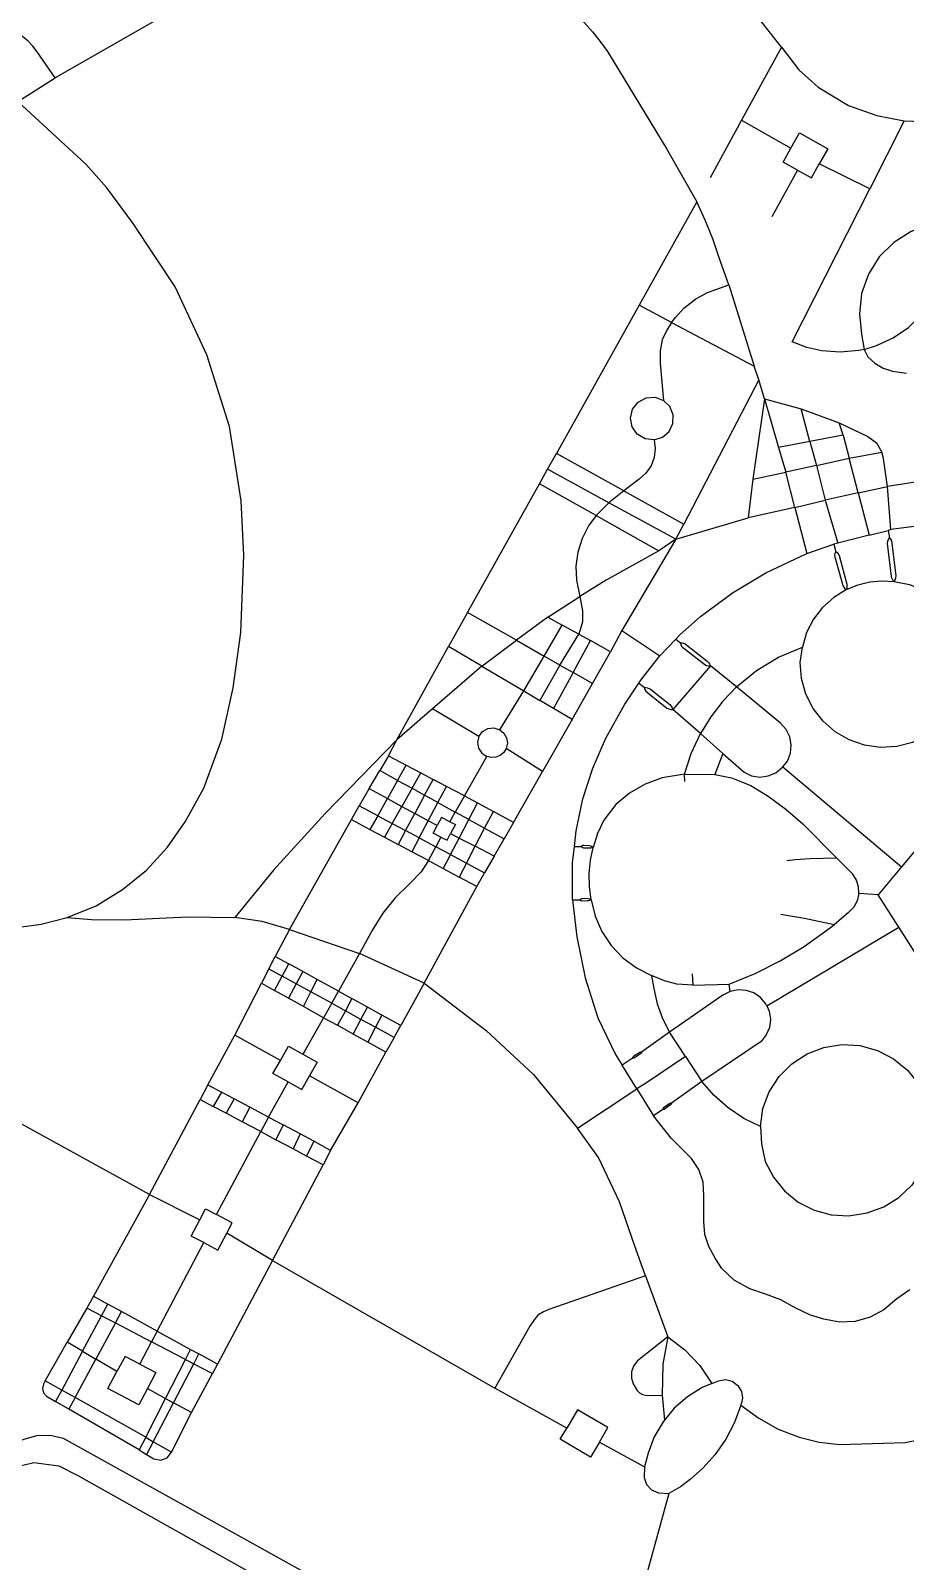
# Model space of a CAD drawing. Header units: metres. Extents: x 327752 to 330302, y 2791504 to 2794271.
# Drawn here: x 328525.9 to 328740.8, y 2791817.9 to 2792193.8 of the extents above; entities that cross this region are included whole.
import ezdxf

# ---------------------------------------------------------------- set-up
doc = ezdxf.new("R2010")
doc.units = ezdxf.units.M

msp = doc.modelspace()

# ---------------------------------------------------------------- linework, layer by layer
for p, q in [((328580.89, 2792210.19), (328531.91, 2792182.14)), ((328710.38, 2792189.68), (328700.53, 2792171.74)), ((328522.73, 2792176.37), (328531.91, 2792182.14)), ((328700.53, 2792171.74), (328692.82, 2792157.65)), ((328700.53, 2792171.74), (328712.66, 2792164.89)), ((328740.5, 2792171.59), (328732.03, 2792154.91)), ((328740.5, 2792171.59), (328749.71, 2792171.23)), ((328714.32, 2792159.5), (328707.97, 2792148.03)), ((328732.03, 2792154.91), (328719.63, 2792161.02)), ((328689.58, 2792151.74), (328675.39, 2792126.36)), ((328697.39, 2792131.33), (328703.66, 2792111.4)), ((328675.39, 2792126.36), (328655.07, 2792089.96)), ((328683.35, 2792122.1), (328675.39, 2792126.36)), ((328683.35, 2792122.1), (328703.66, 2792111.4)), ((328704.78, 2792108.03), (328703.66, 2792111.4)), ((328704.78, 2792108.03), (328686.35, 2792072.6)), ((328706.16, 2792103.35), (328704.78, 2792108.03)), ((328706.16, 2792103.35), (328703.32, 2792083.62)), ((328706.16, 2792103.35), (328709.63, 2792091.4)), ((328706.16, 2792103.35), (328715.16, 2792100.92)), ((328717.29, 2792092.85), (328715.16, 2792100.92)), ((328715.16, 2792100.92), (328724.53, 2792097.46)), ((328725.55, 2792094.43), (328724.53, 2792097.46)), ((328717.29, 2792092.85), (328709.63, 2792091.4)), ((328709.63, 2792091.4), (328711.39, 2792085.37)), ((328725.55, 2792094.43), (328717.29, 2792092.85)), ((328717.29, 2792092.85), (328718.92, 2792087)), ((328725.55, 2792094.43), (328727.02, 2792088.75)), ((328652.89, 2792086.05), (328655.07, 2792089.96)), ((328671.62, 2792080.78), (328655.07, 2792089.96)), ((328718.92, 2792087), (328727.02, 2792088.75)), ((328727.02, 2792088.75), (328735.02, 2792090.29)), ((328729.21, 2792080.29), (328727.02, 2792088.75)), ((328650.88, 2792082.45), (328652.89, 2792086.05)), ((328667.95, 2792077.84), (328652.89, 2792086.05)), ((328703.32, 2792083.62), (328711.39, 2792085.37)), ((328718.92, 2792087), (328711.39, 2792085.37)), ((328713.66, 2792076.63), (328711.39, 2792085.37)), ((328718.92, 2792087), (328721.08, 2792078.48)), ((328633.25, 2792050.9), (328650.88, 2792082.45)), ((328664.82, 2792074.66), (328650.88, 2792082.45)), ((328671.62, 2792080.78), (328667.95, 2792077.84)), ((328671.62, 2792080.78), (328686.35, 2792072.6)), ((328703.32, 2792083.62), (328702.18, 2792074.14)), ((328729.21, 2792080.29), (328721.08, 2792078.48)), ((328729.21, 2792080.29), (328736.4, 2792081.8)), ((328729.21, 2792080.29), (328731.91, 2792069.88)), ((328744.8, 2792083.12), (328736.4, 2792081.8)), ((328737.26, 2792071.22), (328736.4, 2792081.8)), ((328664.82, 2792074.66), (328667.95, 2792077.84)), ((328684.43, 2792068.87), (328667.95, 2792077.84)), ((328713.66, 2792076.63), (328702.18, 2792074.14)), ((328713.66, 2792076.63), (328721.08, 2792078.48)), ((328713.66, 2792076.63), (328716.57, 2792065.4)), ((328721.08, 2792078.48), (328724.17, 2792067.93)), ((328664.82, 2792074.66), (328680.21, 2792066.06)), ((328684.43, 2792068.87), (328702.18, 2792074.14)), ((328684.43, 2792068.87), (328686.35, 2792072.6)), ((328684.43, 2792068.87), (328671.17, 2792046.46)), ((328684.43, 2792068.87), (328680.21, 2792066.06)), ((328731.91, 2792069.88), (328724.17, 2792067.93)), ((328731.91, 2792069.88), (328736.6, 2792071.05)), ((328737.26, 2792071.22), (328736.6, 2792071.05)), ((328736.6, 2792071.05), (328736.9, 2792069.18)), ((328716.57, 2792065.4), (328723.25, 2792067.62)), ((328724.17, 2792067.93), (328723.25, 2792067.62)), ((328723.25, 2792067.62), (328723.72, 2792065.78)), ((328652.94, 2792049.74), (328660.79, 2792054.77)), ((328633.25, 2792050.9), (328628.56, 2792042.52)), ((328645.26, 2792044.06), (328633.25, 2792050.9)), ((328652.94, 2792049.74), (328645.26, 2792044.06)), ((328652.03, 2792040.16), (328656.47, 2792047.73)), ((328652.94, 2792049.74), (328656.47, 2792047.73)), ((328660.54, 2792045.54), (328656.47, 2792047.73)), ((328671.17, 2792046.46), (328668.32, 2792041.24)), ((328671.17, 2792046.46), (328680.46, 2792040.21)), ((328615.82, 2792019.6), (328628.56, 2792042.52)), ((328636.74, 2792037.67), (328628.56, 2792042.52)), ((328636.74, 2792037.67), (328645.26, 2792044.06)), ((328645.26, 2792044.06), (328652.03, 2792040.16)), ((328655.89, 2792037.93), (328660.54, 2792045.54)), ((328659.15, 2792036.18), (328663.44, 2792044)), ((328660.54, 2792045.54), (328663.44, 2792044)), ((328668.32, 2792041.24), (328663.44, 2792044)), ((328680.46, 2792040.21), (328684.42, 2792044.34)), ((328684.42, 2792044.34), (328685.51, 2792043.44)), ((328647.03, 2792031.62), (328652.03, 2792040.16)), ((328655.89, 2792037.93), (328652.03, 2792040.16)), ((328663.95, 2792033.45), (328668.32, 2792041.24)), ((328636.74, 2792037.67), (328624.62, 2792027.2)), ((328636.74, 2792037.67), (328647.03, 2792031.62)), ((328655.89, 2792037.93), (328650.97, 2792029.26)), ((328659.15, 2792036.18), (328654.32, 2792027.34)), ((328655.89, 2792037.93), (328659.15, 2792036.18)), ((328663.95, 2792033.45), (328659.15, 2792036.18)), ((328692.91, 2792037.8), (328683.63, 2792027.05)), ((328699.27, 2792032.64), (328692.91, 2792037.8)), ((328641.14, 2792022.09), (328647.03, 2792031.62)), ((328647.03, 2792031.62), (328650.97, 2792029.26)), ((328658.9, 2792024.57), (328663.95, 2792033.45)), ((328675.31, 2792033.51), (328676.6, 2792032.53)), ((328654.32, 2792027.34), (328650.97, 2792029.26)), ((328624.62, 2792027.2), (328615.82, 2792019.6)), ((328636, 2792020.44), (328624.62, 2792027.2)), ((328658.9, 2792024.57), (328651.65, 2792011.84)), ((328658.9, 2792024.57), (328654.32, 2792027.34)), ((328690.44, 2792021.16), (328683.63, 2792027.05)), ((328690.44, 2792021.16), (328695.95, 2792016.23)), ((328613.81, 2792015.67), (328615.82, 2792019.6)), ((328651.65, 2792011.84), (328642.72, 2792017.48)), ((328695.95, 2792016.23), (328693.96, 2792011.11)), ((328613.81, 2792015.67), (328611.67, 2792012.08)), ((328613.81, 2792015.67), (328618.12, 2792013.37)), ((328616.04, 2792009.66), (328618.12, 2792013.37)), ((328618.12, 2792013.37), (328621.73, 2792011.51)), ((328632.48, 2792005.82), (328637.98, 2792015.51)), ((328710.72, 2792012.97), (328739.85, 2791988.43)), ((328609.09, 2792007.63), (328611.67, 2792012.08)), ((328616.04, 2792009.66), (328611.67, 2792012.08)), ((328616.04, 2792009.66), (328613.55, 2792005.21)), ((328616.04, 2792009.66), (328619.59, 2792007.71)), ((328619.59, 2792007.71), (328621.73, 2792011.51)), ((328621.73, 2792011.51), (328624.79, 2792009.9)), ((328622.68, 2792006), (328624.79, 2792009.9)), ((328628.06, 2792008.18), (328624.79, 2792009.9)), ((328644.52, 2791999.34), (328651.65, 2792011.84)), ((328686.59, 2792009.35), (328686.52, 2792011.17)), ((328686.52, 2792011.17), (328693.96, 2792011.11)), ((328609.09, 2792007.63), (328606.64, 2792003.4)), ((328609.09, 2792007.63), (328613.55, 2792005.21)), ((328611.16, 2792000.97), (328613.55, 2792005.21)), ((328613.55, 2792005.21), (328617.1, 2792003.27)), ((328619.59, 2792007.71), (328617.1, 2792003.27)), ((328619.59, 2792007.71), (328622.68, 2792006)), ((328622.68, 2792006), (328620.28, 2792001.53)), ((328625.96, 2792004.21), (328622.68, 2792006)), ((328625.96, 2792004.21), (328628.06, 2792008.18)), ((328632.48, 2792005.82), (328628.06, 2792008.18)), ((328632.48, 2792005.82), (328630.22, 2792001.85)), ((328632.48, 2792005.82), (328635.68, 2792004.12)), ((328604.68, 2792000.02), (328606.64, 2792003.4)), ((328611.16, 2792000.97), (328606.64, 2792003.4)), ((328614.74, 2791999.06), (328617.1, 2792003.27)), ((328617.1, 2792003.27), (328620.28, 2792001.53)), ((328618.01, 2791997.32), (328620.28, 2792001.53)), ((328623.59, 2791999.74), (328620.28, 2792001.53)), ((328623.59, 2791999.74), (328625.96, 2792004.21)), ((328625.96, 2792004.21), (328630.22, 2792001.85)), ((328628.88, 2791999.49), (328630.22, 2792001.85)), ((328633.54, 2792000.02), (328630.22, 2792001.85)), ((328633.54, 2792000.02), (328635.68, 2792004.12)), ((328635.68, 2792004.12), (328639.57, 2792002.02)), ((328637.41, 2791997.89), (328639.57, 2792002.02)), ((328644.52, 2791999.34), (328639.57, 2792002.02)), ((328589.52, 2791973.05), (328604.68, 2792000.02)), ((328604.68, 2792000.02), (328609.25, 2791997.55)), ((328611.16, 2792000.97), (328609.25, 2791997.55)), ((328609.25, 2791997.55), (328612.86, 2791995.73)), ((328611.16, 2792000.97), (328614.74, 2791999.06)), ((328614.74, 2791999.06), (328612.86, 2791995.73)), ((328614.74, 2791999.06), (328618.01, 2791997.32)), ((328621.36, 2791995.52), (328623.59, 2791999.74)), ((328625.78, 2791998.59), (328623.59, 2791999.74)), ((328631.18, 2791995.5), (328633.54, 2792000.02)), ((328633.54, 2792000.02), (328637.41, 2791997.89)), ((328635.1, 2791993.46), (328637.41, 2791997.89)), ((328637.41, 2791997.89), (328642.19, 2791995.26)), ((328644.52, 2791999.34), (328642.19, 2791995.26)), ((328612.86, 2791995.73), (328616.18, 2791993.92)), ((328618.01, 2791997.32), (328616.18, 2791993.92)), ((328619.57, 2791992.13), (328616.18, 2791993.92)), ((328621.36, 2791995.52), (328618.01, 2791997.32)), ((328621.36, 2791995.52), (328619.57, 2791992.13)), ((328621.36, 2791995.52), (328625.43, 2791993.35)), ((328626.69, 2791995.72), (328625.43, 2791993.35)), ((328629.04, 2791991.41), (328631.18, 2791995.5)), ((328629.07, 2791996.6), (328631.18, 2791995.5)), ((328631.18, 2791995.5), (328635.1, 2791993.46)), ((328639.77, 2791991.03), (328642.19, 2791995.26)), ((328623.66, 2791990.01), (328619.57, 2791992.13)), ((328623.66, 2791990.01), (328625.43, 2791993.35)), ((328623.66, 2791990.01), (328627.27, 2791988.03)), ((328629.04, 2791991.41), (328625.43, 2791993.35)), ((328629.04, 2791991.41), (328627.27, 2791988.03)), ((328629.04, 2791991.41), (328632.94, 2791989.32)), ((328632.94, 2791989.32), (328635.1, 2791993.46)), ((328639.77, 2791991.03), (328635.1, 2791993.46)), ((328639.77, 2791991.03), (328637.43, 2791986.92)), ((328659.49, 2791993.42), (328661.11, 2791993.39)), ((328627.27, 2791988.03), (328631.17, 2791985.91)), ((328632.94, 2791989.32), (328631.17, 2791985.91)), ((328632.94, 2791989.32), (328637.43, 2791986.92)), ((328635.5, 2791983.56), (328637.43, 2791986.92)), ((328739.85, 2791988.43), (328734.13, 2791981.52)), ((328622.58, 2791959.87), (328635.5, 2791983.56)), ((328635.5, 2791983.56), (328631.17, 2791985.91)), ((328659.02, 2791980.32), (328660.82, 2791980.31)), ((328734.13, 2791981.52), (328729.37, 2791981.84)), ((328739.19, 2791973.6), (328734.13, 2791981.52)), ((328589.52, 2791973.05), (328586, 2791966.4)), ((328589.52, 2791973.05), (328606.68, 2791967.15)), ((328706.73, 2791954.27), (328739.19, 2791973.6)), ((328584.44, 2791963.4), (328586, 2791966.4)), ((328586, 2791966.4), (328589.32, 2791964.58)), ((328587.72, 2791961.6), (328589.32, 2791964.58)), ((328592.74, 2791962.7), (328589.32, 2791964.58)), ((328606.68, 2791967.15), (328601.51, 2791957.89)), ((328622.58, 2791959.87), (328606.68, 2791967.15)), ((328576.05, 2791947.1), (328582.58, 2791959.82)), ((328584.44, 2791963.4), (328582.58, 2791959.82)), ((328582.58, 2791959.82), (328585.81, 2791958.03)), ((328584.44, 2791963.4), (328587.72, 2791961.6)), ((328585.81, 2791958.03), (328587.72, 2791961.6)), ((328591.14, 2791959.71), (328587.72, 2791961.6)), ((328592.74, 2791962.7), (328591.14, 2791959.71)), ((328596.3, 2791960.75), (328592.74, 2791962.7)), ((328594.77, 2791957.73), (328596.3, 2791960.75)), ((328601.51, 2791957.89), (328596.3, 2791960.75)), ((328622.58, 2791959.87), (328616.82, 2791949.47)), ((328688.41, 2791962.13), (328688.54, 2791959.4)), ((328589.24, 2791956.15), (328585.81, 2791958.03)), ((328591.14, 2791959.71), (328589.24, 2791956.15)), ((328592.93, 2791954.1), (328589.24, 2791956.15)), ((328594.77, 2791957.73), (328591.14, 2791959.71)), ((328592.93, 2791954.1), (328594.77, 2791957.73)), ((328599.89, 2791954.92), (328594.77, 2791957.73)), ((328599.89, 2791954.92), (328601.51, 2791957.89)), ((328601.51, 2791957.89), (328604.84, 2791956.06)), ((328604.84, 2791956.06), (328603.21, 2791953.09)), ((328608.64, 2791953.97), (328604.84, 2791956.06)), ((328688.54, 2791959.4), (328697.53, 2791959.61)), ((328697.72, 2791957.8), (328697.53, 2791959.61)), ((328597.87, 2791951.37), (328592.93, 2791954.1)), ((328599.89, 2791954.92), (328597.87, 2791951.37)), ((328599.89, 2791954.92), (328603.21, 2791953.09)), ((328603.21, 2791953.09), (328601.24, 2791949.51)), ((328607.05, 2791950.97), (328603.21, 2791953.09)), ((328607.05, 2791950.97), (328608.64, 2791953.97)), ((328612.18, 2791952.03), (328608.64, 2791953.97)), ((328597.87, 2791951.37), (328601.24, 2791949.51)), ((328605.12, 2791947.35), (328601.24, 2791949.51)), ((328605.12, 2791947.35), (328607.05, 2791950.97)), ((328610.62, 2791949.02), (328607.05, 2791950.97)), ((328610.62, 2791949.02), (328608.72, 2791945.37)), ((328612.18, 2791952.03), (328610.62, 2791949.02)), ((328615.17, 2791946.52), (328610.62, 2791949.02)), ((328616.82, 2791949.47), (328612.18, 2791952.03)), ((328615.17, 2791946.52), (328616.82, 2791949.47)), ((328569.43, 2791934.89), (328576.05, 2791947.1)), ((328587.24, 2791940.9), (328576.05, 2791947.1)), ((328608.72, 2791945.37), (328605.12, 2791947.35)), ((328613.19, 2791942.9), (328608.72, 2791945.37)), ((328615.17, 2791946.52), (328613.19, 2791942.9)), ((328682.86, 2791947.79), (328675.95, 2791942.91)), ((328686.77, 2791941.86), (328682.86, 2791947.79)), ((328606.39, 2791930.47), (328613.19, 2791942.9)), ((328673.71, 2791941.39), (328671.2, 2791939.75)), ((328686.77, 2791941.86), (328690.82, 2791935.73)), ((328555.06, 2791907.96), (328496.46, 2791940.21)), ((328674.81, 2791933.93), (328671.2, 2791939.75)), ((328569.43, 2791934.89), (328567.56, 2791931.29)), ((328569.43, 2791934.89), (328572.76, 2791933.12)), ((328584.32, 2791926.98), (328589.17, 2791935.63)), ((328606.39, 2791930.47), (328594.38, 2791937.13)), ((328660.25, 2791924.28), (328674.81, 2791933.93)), ((328674.81, 2791933.93), (328678.95, 2791927.26)), ((328690.82, 2791935.73), (328683.36, 2791930.39)), ((328555.06, 2791907.96), (328567.56, 2791931.29)), ((328567.56, 2791931.29), (328570.75, 2791929.6)), ((328572.76, 2791933.12), (328570.75, 2791929.6)), ((328575.91, 2791931.43), (328572.76, 2791933.12)), ((328575.91, 2791931.43), (328573.94, 2791927.89)), ((328579.71, 2791929.42), (328575.91, 2791931.43)), ((328599.6, 2791918.78), (328606.39, 2791930.47)), ((328573.94, 2791927.89), (328570.75, 2791929.6)), ((328577.84, 2791925.82), (328573.94, 2791927.89)), ((328579.71, 2791929.42), (328577.84, 2791925.82)), ((328584.32, 2791926.98), (328579.71, 2791929.42)), ((328584.32, 2791926.98), (328582.42, 2791923.41)), ((328584.32, 2791926.98), (328587.91, 2791925.05)), ((328681.22, 2791928.84), (328678.95, 2791927.26)), ((328571.57, 2791903.01), (328582.42, 2791923.41)), ((328582.42, 2791923.41), (328577.84, 2791925.82)), ((328582.42, 2791923.41), (328586.12, 2791921.41)), ((328587.91, 2791925.05), (328586.12, 2791921.41)), ((328592.1, 2791922.82), (328587.91, 2791925.05)), ((328592.1, 2791922.82), (328590.37, 2791919.17)), ((328595.45, 2791921.03), (328592.1, 2791922.82)), ((328590.37, 2791919.17), (328586.12, 2791921.41)), ((328593.66, 2791917.41), (328590.37, 2791919.17)), ((328595.45, 2791921.03), (328593.66, 2791917.41)), ((328599.6, 2791918.78), (328595.45, 2791921.03)), ((328599.6, 2791918.78), (328597.72, 2791915.23)), ((328585.29, 2791891.75), (328597.72, 2791915.23)), ((328597.72, 2791915.23), (328593.66, 2791917.41)), ((328555.06, 2791907.96), (328541.32, 2791882.97)), ((328555.06, 2791907.96), (328567.43, 2791901.71)), ((328556.97, 2791874.41), (328568.41, 2791896.13)), ((328585.29, 2791891.75), (328574.11, 2791898.48)), ((328585.29, 2791891.75), (328571.76, 2791866.29)), ((328585.29, 2791891.75), (328639.92, 2791860.38)), ((328676.95, 2791887.96), (328682.4, 2791873.01)), ((328541.32, 2791882.97), (328539.68, 2791880.05)), ((328541.32, 2791882.97), (328544.87, 2791881.01)), ((328543.34, 2791878.15), (328544.87, 2791881.01)), ((328548.22, 2791879.19), (328544.87, 2791881.01)), ((328539.68, 2791880.05), (328534.88, 2791871.66)), ((328538.65, 2791869.45), (328543.34, 2791878.15)), ((328543.34, 2791878.15), (328539.68, 2791880.05)), ((328543.34, 2791878.15), (328546.71, 2791876.41)), ((328546.71, 2791876.41), (328548.22, 2791879.19)), ((328556.97, 2791874.41), (328548.22, 2791879.19)), ((328546.71, 2791876.41), (328541.92, 2791867.54)), ((328546.71, 2791876.41), (328555.59, 2791871.78)), ((328556.97, 2791874.41), (328555.59, 2791871.78)), ((328556.97, 2791874.41), (328565.2, 2791869.89)), ((328529.47, 2791862.23), (328534.88, 2791871.66)), ((328538.65, 2791869.45), (328534.88, 2791871.66)), ((328552.71, 2791866.31), (328555.59, 2791871.78)), ((328563.95, 2791867.45), (328555.59, 2791871.78)), ((328563.95, 2791867.45), (328565.2, 2791869.89)), ((328565.2, 2791869.89), (328567.2, 2791868.8)), ((328538.65, 2791869.45), (328533.54, 2791859.93)), ((328536.82, 2791858.09), (328541.92, 2791867.54)), ((328538.65, 2791869.45), (328541.92, 2791867.54)), ((328547.09, 2791864.45), (328541.92, 2791867.54)), ((328559.04, 2791857.88), (328563.95, 2791867.45)), ((328560.98, 2791856.82), (328565.96, 2791866.4)), ((328563.95, 2791867.45), (328565.96, 2791866.4)), ((328565.96, 2791866.4), (328567.2, 2791868.8)), ((328565.96, 2791866.4), (328570.56, 2791864.02)), ((328571.76, 2791866.29), (328567.2, 2791868.8)), ((328571.76, 2791866.29), (328570.56, 2791864.02)), ((328533.54, 2791859.93), (328529.47, 2791862.23)), ((328565.44, 2791854.39), (328570.56, 2791864.02)), ((328533.54, 2791859.93), (328532.04, 2791857.13)), ((328536.82, 2791858.09), (328533.54, 2791859.93)), ((328554.57, 2791860.32), (328559.04, 2791857.88)), ((328657.59, 2791850.6), (328639.92, 2791860.38)), ((328681.01, 2791858.64), (328681.61, 2791852.55)), ((328535.27, 2791855.24), (328532.04, 2791857.13)), ((328536.82, 2791858.09), (328535.27, 2791855.24)), ((328552.58, 2791845.28), (328535.27, 2791855.24)), ((328554.17, 2791848.38), (328536.82, 2791858.09)), ((328554.17, 2791848.38), (328559.04, 2791857.88)), ((328556.01, 2791847.23), (328560.98, 2791856.82)), ((328559.04, 2791857.88), (328560.98, 2791856.82)), ((328565.44, 2791854.39), (328560.98, 2791856.82)), ((328560.53, 2791844.68), (328565.44, 2791854.39)), ((328554.17, 2791848.38), (328552.58, 2791845.28)), ((328554.17, 2791848.38), (328556.01, 2791847.23)), ((328556.01, 2791847.23), (328554.39, 2791844.1)), ((328560.53, 2791844.68), (328556.01, 2791847.23)), ((328665.61, 2791847.17), (328676.69, 2791841.06)), ((328552.58, 2791845.28), (328554.39, 2791844.1))]:
    msp.add_line(p, q)
for points in [[(328710.38, 2792189.68), (328704.02, 2792197.76), (328697.03, 2792205.49), (328688.56, 2792211.42), (328678.97, 2792215.24), (328675.86, 2792216), (328672.45, 2792216.83), (328665.83, 2792217.89), (328659.15, 2792218.42), (328654.83, 2792218.63), (328650.58, 2792219.41), (328646.47, 2792220.73), (328637.2, 2792223.83)], [(328531.91, 2792182.14), (328527.5, 2792188.59), (328526.45, 2792189.96), (328525.25, 2792191.2), (328523.9, 2792192.29), (328522.27, 2792193.37), (328520.81, 2792194.66), (328519.53, 2792196.14), (328511.59, 2792207.43), (328510.33, 2792209.02), (328508.31, 2792210.32), (328505.98, 2792210.95), (328503.78, 2792211.01)], [(328659.65, 2792197.86), (328661.87, 2792195.75), (328663.92, 2792193.51), (328665.84, 2792191.13), (328667.58, 2792188.64), (328682.19, 2792164.65), (328689.58, 2792151.74)], [(328710.38, 2792189.68), (328714.61, 2792184.15), (328719.36, 2792179.85), (328726.79, 2792175.37), (328733.75, 2792172.91), (328740.5, 2792171.59)], [(328534.89, 2791976.01), (328541.96, 2791978.83), (328548.45, 2791982.82), (328554.35, 2791987.63), (328559.51, 2791993.22), (328563.83, 2791999.47), (328568.44, 2792007.75), (328572.84, 2792019.81), (328575.67, 2792032.34), (328577.54, 2792045.95), (328578.29, 2792064.98), (328577.59, 2792078.32), (328574.75, 2792096.52), (328569.21, 2792114.13), (328561.36, 2792130.86), (328551.07, 2792146.41), (328544.63, 2792155.17), (328539.49, 2792160.96), (328534.32, 2792165.75), (328522.73, 2792176.37)], [(328712.66, 2792164.89), (328714.76, 2792168.63), (328721.74, 2792164.77), (328719.63, 2792161.02)], [(328714.32, 2792159.5), (328710.74, 2792161.47), (328712.66, 2792164.89)], [(328714.32, 2792159.5), (328717.72, 2792157.6), (328719.63, 2792161.02)], [(328697.39, 2792131.33), (328695.04, 2792137.96), (328693.45, 2792142.64), (328691.62, 2792147.24), (328689.58, 2792151.74)], [(328730.66, 2792115.46), (328729.32, 2792115.23), (328724.8, 2792114.79), (328720.27, 2792115.11), (328716.55, 2792115.97), (328712.97, 2792117.35), (328732.03, 2792154.91)], [(328750.05, 2792146.81), (328745.89, 2792145.82), (328742.2, 2792144.44), (328737.94, 2792141.75), (328734.39, 2792138.2), (328731.72, 2792133.94), (328730.05, 2792129.21), (328729.49, 2792124.22), (328730.05, 2792119.24), (328730.66, 2792115.46)], [(328683.35, 2792122.1), (328684.29, 2792123.32), (328686.38, 2792125.63), (328689.34, 2792127.89), (328692.18, 2792129.46), (328697.39, 2792131.33)], [(328683.35, 2792122.1), (328682.15, 2792120.21), (328681.03, 2792117.8), (328680.57, 2792115.11), (328680.58, 2792112.04), (328681.4, 2792102.95)], [(328730.66, 2792115.46), (328733.7, 2792116.43), (328737.82, 2792118.34), (328741.55, 2792120.9), (328745.3, 2792124.69)], [(328730.66, 2792115.46), (328731.55, 2792113.68), (328733.29, 2792112.07), (328735.34, 2792110.86), (328737.61, 2792110.13), (328741.1, 2792109.63)], [(328679.07, 2792093.27), (328676.85, 2792093.52), (328674.93, 2792094.65), (328673.65, 2792096.46), (328673.23, 2792098.64), (328673.75, 2792100.8), (328675.11, 2792102.56), (328677.08, 2792103.59), (328679.31, 2792103.73), (328681.4, 2792102.95)], [(328679.07, 2792093.27), (328681.13, 2792093.92), (328682.77, 2792095.34), (328683.69, 2792097.29), (328683.76, 2792099.44), (328682.95, 2792101.45), (328681.4, 2792102.95)], [(328724.53, 2792097.46), (328731.58, 2792094.09), (328733.67, 2792092.52), (328735.02, 2792090.29)], [(328679.07, 2792093.27), (328679.34, 2792091.17), (328679.08, 2792088.98), (328678.31, 2792086.91), (328677.05, 2792085.08), (328675.39, 2792083.62), (328671.62, 2792080.78)], [(328736.4, 2792081.8), (328735.41, 2792088.69), (328735.02, 2792090.29)], [(328664.82, 2792074.66), (328662.95, 2792072.17), (328661.38, 2792069.01), (328660.3, 2792065.72), (328659.84, 2792062.29), (328660.01, 2792058.84), (328660.79, 2792054.77)], [(328779.99, 2792069.39), (328772.74, 2792071.17), (328763.2, 2792072.6), (328753.77, 2792072.78), (328745.49, 2792072.32), (328737.26, 2792071.22)], [(328738.06, 2792058.52), (328737.74, 2792058.81), (328737.49, 2792059.28), (328737.37, 2792059.75), (328736.4, 2792067.83), (328736.46, 2792068.39), (328736.64, 2792068.82), (328736.9, 2792069.18)], [(328738.06, 2792058.52), (328738.3, 2792058.92), (328738.44, 2792059.38), (328738.49, 2792059.86), (328737.58, 2792067.92), (328737.43, 2792068.47), (328737.21, 2792068.86), (328736.9, 2792069.18)], [(328680.21, 2792066.06), (328667.26, 2792058.81), (328660.79, 2792054.77)], [(328684.42, 2792044.34), (328685.42, 2792045.38), (328690.49, 2792049.93), (328698.35, 2792055.69), (328706.53, 2792060.58), (328716.57, 2792065.4)], [(328726.31, 2792056.49), (328726.01, 2792056.71), (328725.73, 2792057.06), (328725.52, 2792057.46), (328723.58, 2792064.44), (328723.49, 2792064.99), (328723.55, 2792065.41), (328723.72, 2792065.78)], [(328726.31, 2792056.49), (328726.47, 2792056.84), (328726.52, 2792057.28), (328726.49, 2792057.72), (328724.58, 2792064.77), (328724.33, 2792065.26), (328724.06, 2792065.56), (328723.72, 2792065.78)], [(328726.31, 2792056.49), (328729.11, 2792057.64), (328732.04, 2792058.38), (328735.05, 2792058.67), (328738.06, 2792058.52)], [(328738.06, 2792058.52), (328741.78, 2792057.72), (328745.29, 2792056.25), (328748.47, 2792054.16), (328751.21, 2792051.52)], [(328660.79, 2792054.77), (328661.46, 2792051.26), (328661.47, 2792048.56), (328660.54, 2792045.54)], [(328726.31, 2792056.49), (328723.19, 2792054.57), (328720.47, 2792052.12), (328718.23, 2792049.23), (328716.53, 2792046), (328715.49, 2792042.37)], [(328751.21, 2792051.52), (328753.49, 2792048.29), (328755.11, 2792044.67), (328756, 2792040.81), (328756.13, 2792036.86), (328755.49, 2792032.95), (328754.1, 2792029.25), (328752.03, 2792025.86), (328749.35, 2792022.95), (328746.14, 2792020.61), (328742.54, 2792018.92), (328738.68, 2792017.95), (328734.71, 2792017.73), (328730.78, 2792018.28), (328727.01, 2792019.57), (328723.57, 2792021.55), (328720.57, 2792024.16), (328718.14, 2792027.29), (328716.35, 2792030.82), (328715.29, 2792034.64), (328714.98, 2792038.58), (328715.49, 2792042.37)], [(328685.51, 2792043.44), (328685.95, 2792043.45), (328686.39, 2792043.37), (328686.73, 2792043.21), (328692.11, 2792038.96), (328692.44, 2792038.63), (328692.71, 2792038.24), (328692.91, 2792037.8)], [(328685.51, 2792043.44), (328685.62, 2792043), (328685.81, 2792042.6), (328686, 2792042.35), (328691.49, 2792038.07), (328691.94, 2792037.9), (328692.42, 2792037.81), (328692.91, 2792037.8)], [(328675.31, 2792033.51), (328676.03, 2792034.59), (328680.46, 2792040.21)], [(328699.27, 2792032.64), (328704.2, 2792036.63), (328709.64, 2792039.9), (328715.49, 2792042.37)], [(328659.49, 2791993.42), (328659.92, 2791997.3), (328661.59, 2792005.1), (328664.03, 2792012.68), (328667.24, 2792019.98), (328671.85, 2792028.33), (328675.31, 2792033.51)], [(328676.6, 2792032.53), (328676.78, 2792032), (328676.99, 2792031.6), (328677.51, 2792031.11), (328682.23, 2792027.39), (328682.67, 2792027.2), (328683.15, 2792027.08), (328683.63, 2792027.05)], [(328676.6, 2792032.53), (328677.04, 2792032.48), (328677.47, 2792032.39), (328678.14, 2792032.08), (328682.91, 2792028.26), (328683.22, 2792027.9), (328683.46, 2792027.5), (328683.63, 2792027.05)], [(328699.27, 2792032.64), (328695.91, 2792029.13), (328692.96, 2792025.29), (328690.44, 2792021.16)], [(328710.72, 2792012.97), (328711.82, 2792014.41), (328712.54, 2792016.3), (328712.73, 2792018.33), (328712.37, 2792020.33), (328711.48, 2792022.16), (328710.14, 2792023.68), (328699.27, 2792032.64)], [(328636, 2792020.44), (328635.66, 2792019.01), (328635.92, 2792017.55), (328636.74, 2792016.32), (328637.98, 2792015.51)], [(328636, 2792020.44), (328636.89, 2792021.65), (328638.2, 2792022.39), (328639.7, 2792022.54), (328641.14, 2792022.09)], [(328641.14, 2792022.09), (328642.16, 2792021.25), (328642.81, 2792020.09), (328643.01, 2792018.77), (328642.72, 2792017.48)], [(328686.52, 2792011.17), (328688.18, 2792016.28), (328690.44, 2792021.16)], [(328615.82, 2792019.6), (328598.21, 2792001.54), (328585.54, 2791987.57), (328576.03, 2791975.99)], [(328642.72, 2792017.48), (328642.12, 2792016.52), (328641.26, 2792015.79), (328640.21, 2792015.36), (328639.09, 2792015.26), (328637.98, 2792015.51)], [(328695.95, 2792016.23), (328701.16, 2792011.64), (328703.03, 2792010.8), (328705.06, 2792010.48), (328707.1, 2792010.73), (328709, 2792011.52), (328710.72, 2792012.97)], [(328686.52, 2792011.17), (328681.05, 2792010.27), (328676.86, 2792008.74), (328673, 2792006.52), (328669.67, 2792003.72), (328666.7, 2791999.9), (328665.19, 2791996.63), (328664.08, 2791993.2)], [(328693.96, 2792011.11), (328698.07, 2792010.24), (328702.79, 2792008.36), (328707.06, 2792005.77), (328711.44, 2792002.58), (328715.57, 2791998.94), (328723.95, 2791990.53)], [(328626.69, 2791995.72), (328624.79, 2791996.72), (328625.78, 2791998.59)], [(328628.88, 2791999.49), (328626.85, 2792000.57), (328625.78, 2791998.59)], [(328628.88, 2791999.49), (328630.24, 2791998.78), (328629.07, 2791996.6)], [(328626.69, 2791995.72), (328628.19, 2791994.94), (328629.07, 2791996.6)], [(328664.08, 2791993.2), (328663.71, 2791993.4), (328663.48, 2791993.53), (328663.22, 2791993.59), (328661.81, 2791993.67), (328661.54, 2791993.63), (328661.31, 2791993.52), (328661.11, 2791993.39)], [(328754.05, 2791991.53), (328745.29, 2791994.97), (328739.85, 2791988.43)], [(328623.66, 2791990.01), (328621.87, 2791987.21), (328618.96, 2791984.27), (328615.41, 2791980.84), (328612.4, 2791977.03), (328609.84, 2791972.92), (328606.68, 2791967.15)], [(328659.02, 2791980.32), (328659.05, 2791989.39), (328659.49, 2791993.42)], [(328664.08, 2791993.2), (328663.7, 2791993.09), (328663.44, 2791993.03), (328663.18, 2791992.98), (328661.76, 2791993.02), (328661.54, 2791993.09), (328661.3, 2791993.21), (328661.11, 2791993.39)], [(328663.6, 2791980.34), (328663.19, 2791983.56), (328663.14, 2791986.8), (328663.43, 2791990.03), (328664.08, 2791993.2)], [(328723.95, 2791990.53), (328717.28, 2791990.4), (328713.69, 2791990.15), (328711.64, 2791989.92)], [(328729.37, 2791981.84), (328729.29, 2791983.55), (328728.78, 2791985.17), (328727.85, 2791986.6), (328723.95, 2791990.53)], [(328659.02, 2791980.32), (328660.06, 2791971.21), (328662.12, 2791961.16), (328665.22, 2791951.38), (328669.59, 2791942.33), (328671.2, 2791939.75)], [(328663.6, 2791980.34), (328663.18, 2791980.48), (328662.95, 2791980.57), (328662.71, 2791980.61), (328661.38, 2791980.57), (328661.21, 2791980.54), (328660.99, 2791980.43), (328660.82, 2791980.31)], [(328663.6, 2791980.34), (328663.16, 2791980.18), (328662.92, 2791980.1), (328662.68, 2791980.06), (328661.39, 2791979.98), (328661.21, 2791980.04), (328660.99, 2791980.14), (328660.82, 2791980.31)], [(328663.6, 2791980.34), (328664.61, 2791976.34), (328666.21, 2791972.52), (328668.51, 2791969.07), (328671.36, 2791966.07), (328674.71, 2791963.59), (328678.42, 2791961.72)], [(328729.37, 2791981.84), (328728.96, 2791980.08), (328728.1, 2791978.5), (328726.83, 2791977.22), (328723.32, 2791974.19)], [(328501.95, 2791975.22), (328508.59, 2791974.02), (328515.21, 2791973.35), (328521.86, 2791973.47), (328528.45, 2791974.36), (328534.89, 2791976.01)], [(328534.89, 2791976.01), (328540.85, 2791975.45), (328548.95, 2791975.44), (328564.43, 2791976.11), (328576.03, 2791975.99)], [(328589.52, 2791973.05), (328582.77, 2791974.99), (328576.03, 2791975.99)], [(328723.32, 2791974.19), (328716.01, 2791975.77), (328712.04, 2791976.41), (328710.2, 2791976.73)], [(328697.53, 2791959.61), (328703.89, 2791962.23), (328710.03, 2791965.32), (328715.92, 2791968.86), (328723.32, 2791974.19)], [(328752.29, 2791969.05), (328743.54, 2791966.81), (328739.19, 2791973.6)], [(328622.58, 2791959.87), (328637.84, 2791948.22), (328649.45, 2791937.4), (328660.25, 2791924.28)], [(328678.42, 2791961.72), (328678.99, 2791958.55), (328679.8, 2791954.8), (328681.1, 2791951.2), (328682.86, 2791947.79)], [(328688.54, 2791959.4), (328684.67, 2791959.57), (328681.63, 2791960.41), (328678.42, 2791961.72)], [(328697.72, 2791957.8), (328695.94, 2791956.88), (328682.86, 2791947.79)], [(328706.73, 2791954.27), (328706.5, 2791954.79), (328705.21, 2791956.31), (328703.57, 2791957.44), (328701.67, 2791958.09), (328699.68, 2791958.22), (328697.72, 2791957.8)], [(328706.73, 2791954.27), (328707.33, 2791952.96), (328707.64, 2791950.98), (328707.4, 2791948.99), (328706.62, 2791947.14), (328705.38, 2791945.56), (328690.82, 2791935.73)], [(328597.87, 2791951.37), (328597.11, 2791950.02), (328593.33, 2791943.38), (328592.77, 2791942.41)], [(328705.16, 2791924.68), (328705.81, 2791929.06), (328707.37, 2791933.2), (328709.78, 2791936.92), (328712.91, 2791940.06), (328716.64, 2791942.48), (328720.79, 2791944.07), (328725.18, 2791944.76), (328729.62, 2791944.51), (328733.91, 2791943.34), (328737.86, 2791941.31), (328741.29, 2791938.49), (328744.06, 2791935.02), (328746.04, 2791931.07), (328747.13, 2791926.78), (328747.3, 2791922.35), (328746.53, 2791918), (328744.85, 2791913.9), (328742.36, 2791910.23)], [(328587.24, 2791940.9), (328589.21, 2791944.4), (328592.77, 2791942.41)], [(328592.77, 2791942.41), (328596.26, 2791940.47), (328594.38, 2791937.13)], [(328675.95, 2791942.91), (328675.93, 2791942.78), (328675.85, 2791942.63), (328675.75, 2791942.52), (328674.22, 2791941.52), (328674.09, 2791941.47), (328673.94, 2791941.44), (328673.71, 2791941.39)], [(328675.95, 2791942.91), (328675.82, 2791942.9), (328675.7, 2791942.88), (328675.56, 2791942.83), (328674, 2791941.84), (328673.87, 2791941.72), (328673.8, 2791941.6), (328673.71, 2791941.39)], [(328686.77, 2791941.86), (328677.16, 2791935.39), (328674.81, 2791933.93)], [(328589.17, 2791935.63), (328585.43, 2791937.71), (328587.24, 2791940.9)], [(328589.17, 2791935.63), (328592.5, 2791933.77), (328594.38, 2791937.13)], [(328705.16, 2791924.68), (328701.11, 2791926.66), (328697.26, 2791929.2), (328693.82, 2791932.25), (328690.82, 2791935.73)], [(328683.36, 2791930.39), (328683.2, 2791930.37), (328683.05, 2791930.34), (328682.91, 2791930.27), (328681.41, 2791929.23), (328681.31, 2791929.12), (328681.26, 2791928.97), (328681.22, 2791928.84)], [(328683.36, 2791930.39), (328683.3, 2791930.24), (328683.23, 2791930.11), (328683.13, 2791929.98), (328681.65, 2791928.93), (328681.52, 2791928.87), (328681.37, 2791928.84), (328681.22, 2791928.84)], [(328741.92, 2791884.52), (328738.71, 2791882.32), (328735.52, 2791879.64), (328732.14, 2791877.81), (328728.44, 2791876.79), (328724.59, 2791876.62), (328720.8, 2791877.32), (328717.46, 2791878.36), (328713.75, 2791880.14), (328710.2, 2791882.05), (328706.45, 2791883.51), (328702.62, 2791884.77), (328698.7, 2791886.94), (328695.67, 2791889.76), (328694.05, 2791892.36), (328692.53, 2791895.21), (328691.53, 2791898.17), (328691.28, 2791901.29), (328691.27, 2791907.71), (328691.11, 2791910.97), (328690.07, 2791914.07), (328688.28, 2791916.82), (328683.28, 2791921.78), (328678.95, 2791927.26)], [(328676.95, 2791887.96), (328674.3, 2791895.23), (328670.6, 2791906.12), (328665.42, 2791917.01), (328660.25, 2791924.28)], [(328705.16, 2791924.68), (328705.42, 2791920.36), (328706.37, 2791916.05), (328708.36, 2791912.19), (328711.1, 2791908.82), (328714.48, 2791906.1), (328718.36, 2791904.11), (328722.57, 2791902.96), (328726.92, 2791902.69), (328731.43, 2791903.45), (328735.52, 2791904.93), (328739.22, 2791907.24), (328742.36, 2791910.23)], [(328567.43, 2791901.71), (328568.87, 2791904.43), (328571.57, 2791903.01)], [(328568.41, 2791896.13), (328565.33, 2791897.75), (328567.43, 2791901.71)], [(328574.11, 2791898.48), (328575.44, 2791900.99), (328571.57, 2791903.01)], [(328568.41, 2791896.13), (328571.89, 2791894.31), (328574.11, 2791898.48)], [(328676.95, 2791887.96), (328667.49, 2791884.67), (328653.23, 2791879.7), (328651.91, 2791879.18), (328650.52, 2791878.33), (328649.57, 2791877.2), (328648.52, 2791875.59), (328639.92, 2791860.38)], [(328682.4, 2791873.01), (328675.8, 2791867.74), (328674.89, 2791867.01), (328674.01, 2791865.8), (328673.53, 2791864.37), (328673.51, 2791862.88), (328673.95, 2791861.46), (328674.91, 2791859.84), (328675.49, 2791859.28), (328676.19, 2791858.87), (328676.96, 2791858.64), (328677.77, 2791858.58), (328681.01, 2791858.64)], [(328682.4, 2791873.01), (328681.19, 2791866.26), (328681.01, 2791858.64)], [(328682.4, 2791873.01), (328686.58, 2791869.83), (328690.27, 2791865.96), (328693.25, 2791861.54)], [(328552.71, 2791866.31), (328549.1, 2791868.21), (328547.09, 2791864.45)], [(328552.71, 2791866.31), (328556.65, 2791864.25), (328554.57, 2791860.32)], [(328529.47, 2791862.23), (328529.05, 2791861.34), (328528.79, 2791860.3), (328529.02, 2791859.23), (328529.79, 2791858.43), (328532.04, 2791857.13)], [(328554.57, 2791860.32), (328552.45, 2791856.33), (328544.89, 2791860.3), (328547.09, 2791864.45)], [(328693.25, 2791861.54), (328694.86, 2791862.22), (328696.57, 2791862.49), (328698.24, 2791862.08), (328699.63, 2791861.08), (328700.52, 2791859.61), (328700.8, 2791857.93), (328700.39, 2791856.26)], [(328693.25, 2791861.54), (328690.9, 2791860.57), (328687.26, 2791858.29), (328684.03, 2791855.47), (328681.61, 2791852.55)], [(328427.47, 2791857.3), (328471.1, 2791832.84), (328476.22, 2791830.55), (328481.75, 2791829.58), (328487.35, 2791830), (328491.79, 2791831.05), (328520.61, 2791840.68), (328526.68, 2791842.11), (328532.85, 2791841.31), (328537.66, 2791838.84), (328642.36, 2791780.03), (328647.25, 2791777.99), (328652.01, 2791777.09), (328656.85, 2791777.31), (328661.5, 2791778.65), (328781.25, 2791814.52), (328794.74, 2791820.11), (328807.54, 2791827.12), (328816.2, 2791833.27)], [(328665.61, 2791847.17), (328667.69, 2791850.7), (328660.22, 2791855.06), (328657.59, 2791850.6)], [(328700.39, 2791856.26), (328698.79, 2791851.95), (328696.72, 2791847.87), (328694.1, 2791844.12), (328691, 2791840.75), (328687.9, 2791837.93), (328685.54, 2791836.15), (328682.64, 2791834.55)], [(328700.39, 2791856.26), (328704.78, 2791853.01), (328709.58, 2791850.37), (328714.68, 2791848.39), (328719.63, 2791847.15), (328724.69, 2791846.54), (328740.71, 2791847.02), (328758.59, 2791850.58), (328780.04, 2791857.51)], [(328681.61, 2791852.55), (328681.28, 2791852.16), (328679.11, 2791848.46), (328677.57, 2791844.47), (328676.69, 2791841.06)], [(328459.91, 2791847.03), (328475.64, 2791838.4), (328479.03, 2791836.83), (328482.69, 2791836.08), (328486.42, 2791836.18), (328490.04, 2791837.12), (328524.3, 2791847.85), (328527.45, 2791848.78), (328530.72, 2791848.87), (328533.92, 2791848.13), (328645.47, 2791786.12), (328648.29, 2791784.68), (328652.04, 2791783.63), (328655.95, 2791783.59), (328659.74, 2791784.54), (328770.75, 2791818.01), (328783.97, 2791823.17), (328796.74, 2791829.34), (328809.01, 2791836.46), (328812.32, 2791838.75)], [(328665.61, 2791847.17), (328663.44, 2791843.49), (328655.97, 2791847.85), (328657.59, 2791850.6)], [(328554.39, 2791844.1), (328556.15, 2791843.07), (328557.85, 2791842.72), (328559.47, 2791843.32), (328560.53, 2791844.68)], [(328676.69, 2791841.06), (328676.59, 2791838.47), (328677.21, 2791836.75), (328678.46, 2791835.43), (328680.14, 2791834.7), (328682.64, 2791834.55)], [(328682.64, 2791834.55), (328675.41, 2791808.01), (328660.77, 2791764.01), (328652.99, 2791743.99), (328644.74, 2791725.17), (328636.49, 2791707.09), (328627.48, 2791690.3), (328616.93, 2791672.61), (328605.7, 2791655.34), (328593.8, 2791638.52), (328581.25, 2791622.17), (328568.76, 2791605.2), (328549.7, 2791583.81), (328544.83, 2791579.14)]]:
    msp.add_lwpolyline(points)

doc.saveas('drawing.dxf')
